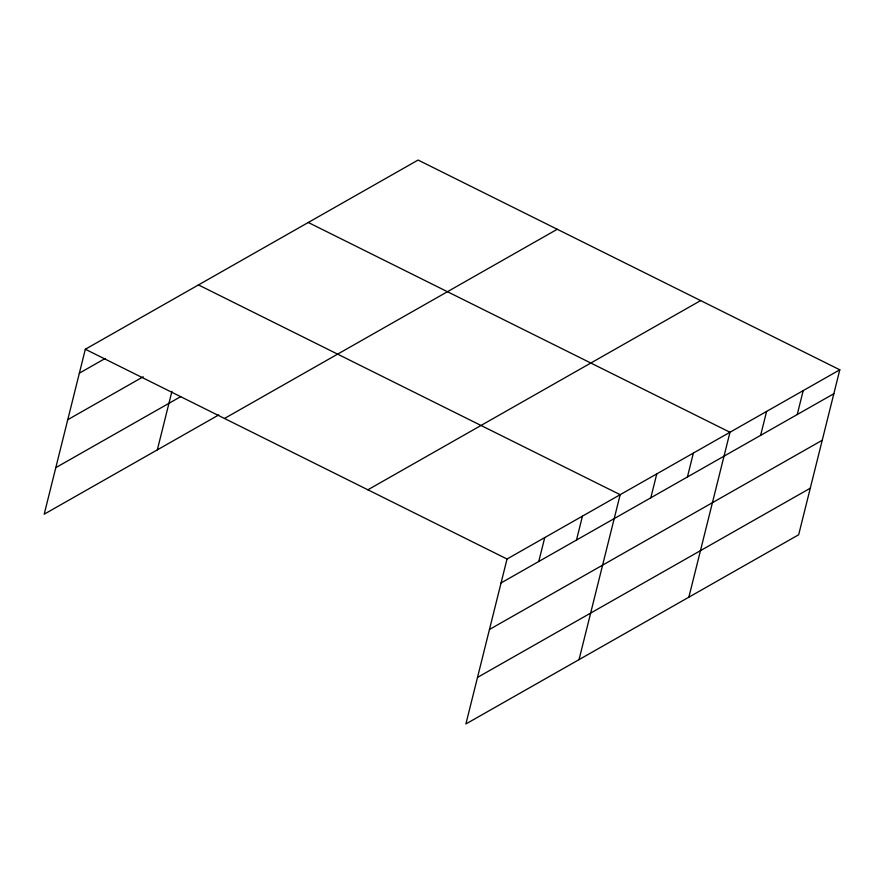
<?xml version="1.0" encoding="UTF-8"?>
<svg xmlns="http://www.w3.org/2000/svg" width="884" height="884" viewBox="0 0 884 884"><rect width="100%" height="100%" fill="white"/><g stroke="black" fill="none" stroke-linecap="round" stroke-linejoin="round"><path stroke-width="1.33" d="M839.8 369.81L507.029 559.019L465.901 723.952L798.672 534.754L839.8 369.81L418.099 160.048L85.328 349.246L44.2 514.19L218.746 414.939M157.341 449.857L171.938 391.325M538.776 561.484L544.743 537.582M576.49 540.036L582.457 516.134M579.042 659.63L620.17 494.686L198.469 284.924M650.812 497.78L656.779 473.879M687.421 476.973L693.376 453.061M688.857 597.186L729.985 432.254L308.284 222.481M760.627 435.348L766.594 411.436M797.235 414.53L803.191 390.629M79.361 373.159L105.295 358.418M67.759 419.701L143.186 376.805M55.803 467.647L180.756 396.607M224.481 418.475L557.263 229.265M367.866 489.802L700.636 300.593M501.062 582.932L833.844 393.723M489.46 629.463L822.242 440.254M477.504 677.42L810.285 488.211M85.328 349.246L507.029 559.019"/></g></svg>
